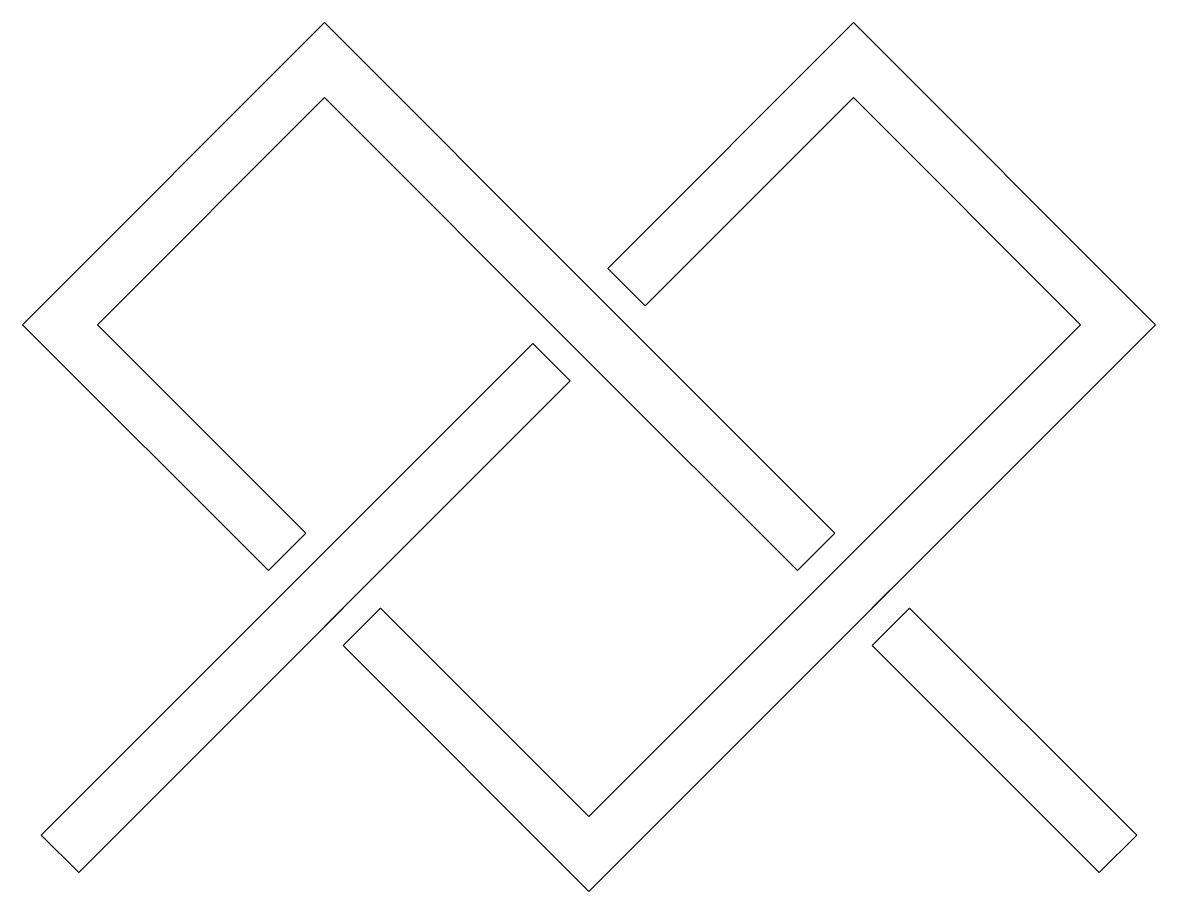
# Model space of a CAD drawing. Header units: millimetres. Extents: x -54 to 54, y -54 to 29.
import ezdxf

# ---------------------------------------------------------------- set-up
doc = ezdxf.new("R2010")
doc.units = ezdxf.units.MM
doc.layers.get('0').update_dxf_attribs({"linetype": 'CONTINUOUS'})

msp = doc.modelspace()

# ---------------------------------------------------------------- linework, layer by layer
for p, q in [((-53.54, 0), (-25, 28.54)), ((0, 3.54), (-25, 28.54)), ((-46.46, 0), (-25, 21.46)), ((0, -3.54), (-25, 21.46)), ((0, 3.54), (3.54, 0)), ((23.23, -19.7), (0, 3.54)), ((-30.3, -23.23), (-53.54, 0)), ((-26.77, -19.7), (-46.46, 0)), ((-3.54, 0), (0, -3.54)), ((19.7, -23.23), (0, -3.54)), ((-30.3, -23.23), (-26.77, -19.7)), ((23.23, -19.7), (19.7, -23.23)), ((-28.54, -25), (-25, -21.46)), ((25, -21.46), (21.46, -25)), ((-25, -28.54), (-21.46, -25)), ((28.54, -25), (25, -28.54))]:
    msp.add_line(p, q)
for points in [[(26.77, -26.77), (0, -53.54), (-23.23, -30.3), (-19.7, -26.77), (0, -46.46), (23.23, -23.23), (46.46, 0), (25, 21.46), (5.3, 1.77), (1.77, 5.3), (25, 28.54), (53.54, 0)], [(-48.23, -51.77), (-1.77, -5.3), (-5.3, -1.77), (-51.77, -48.23)], [(51.77, -48.23), (48.23, -51.77), (26.77, -30.3), (30.3, -26.77)]]:
    msp.add_lwpolyline(points, close=True)

doc.saveas('drawing.dxf')
